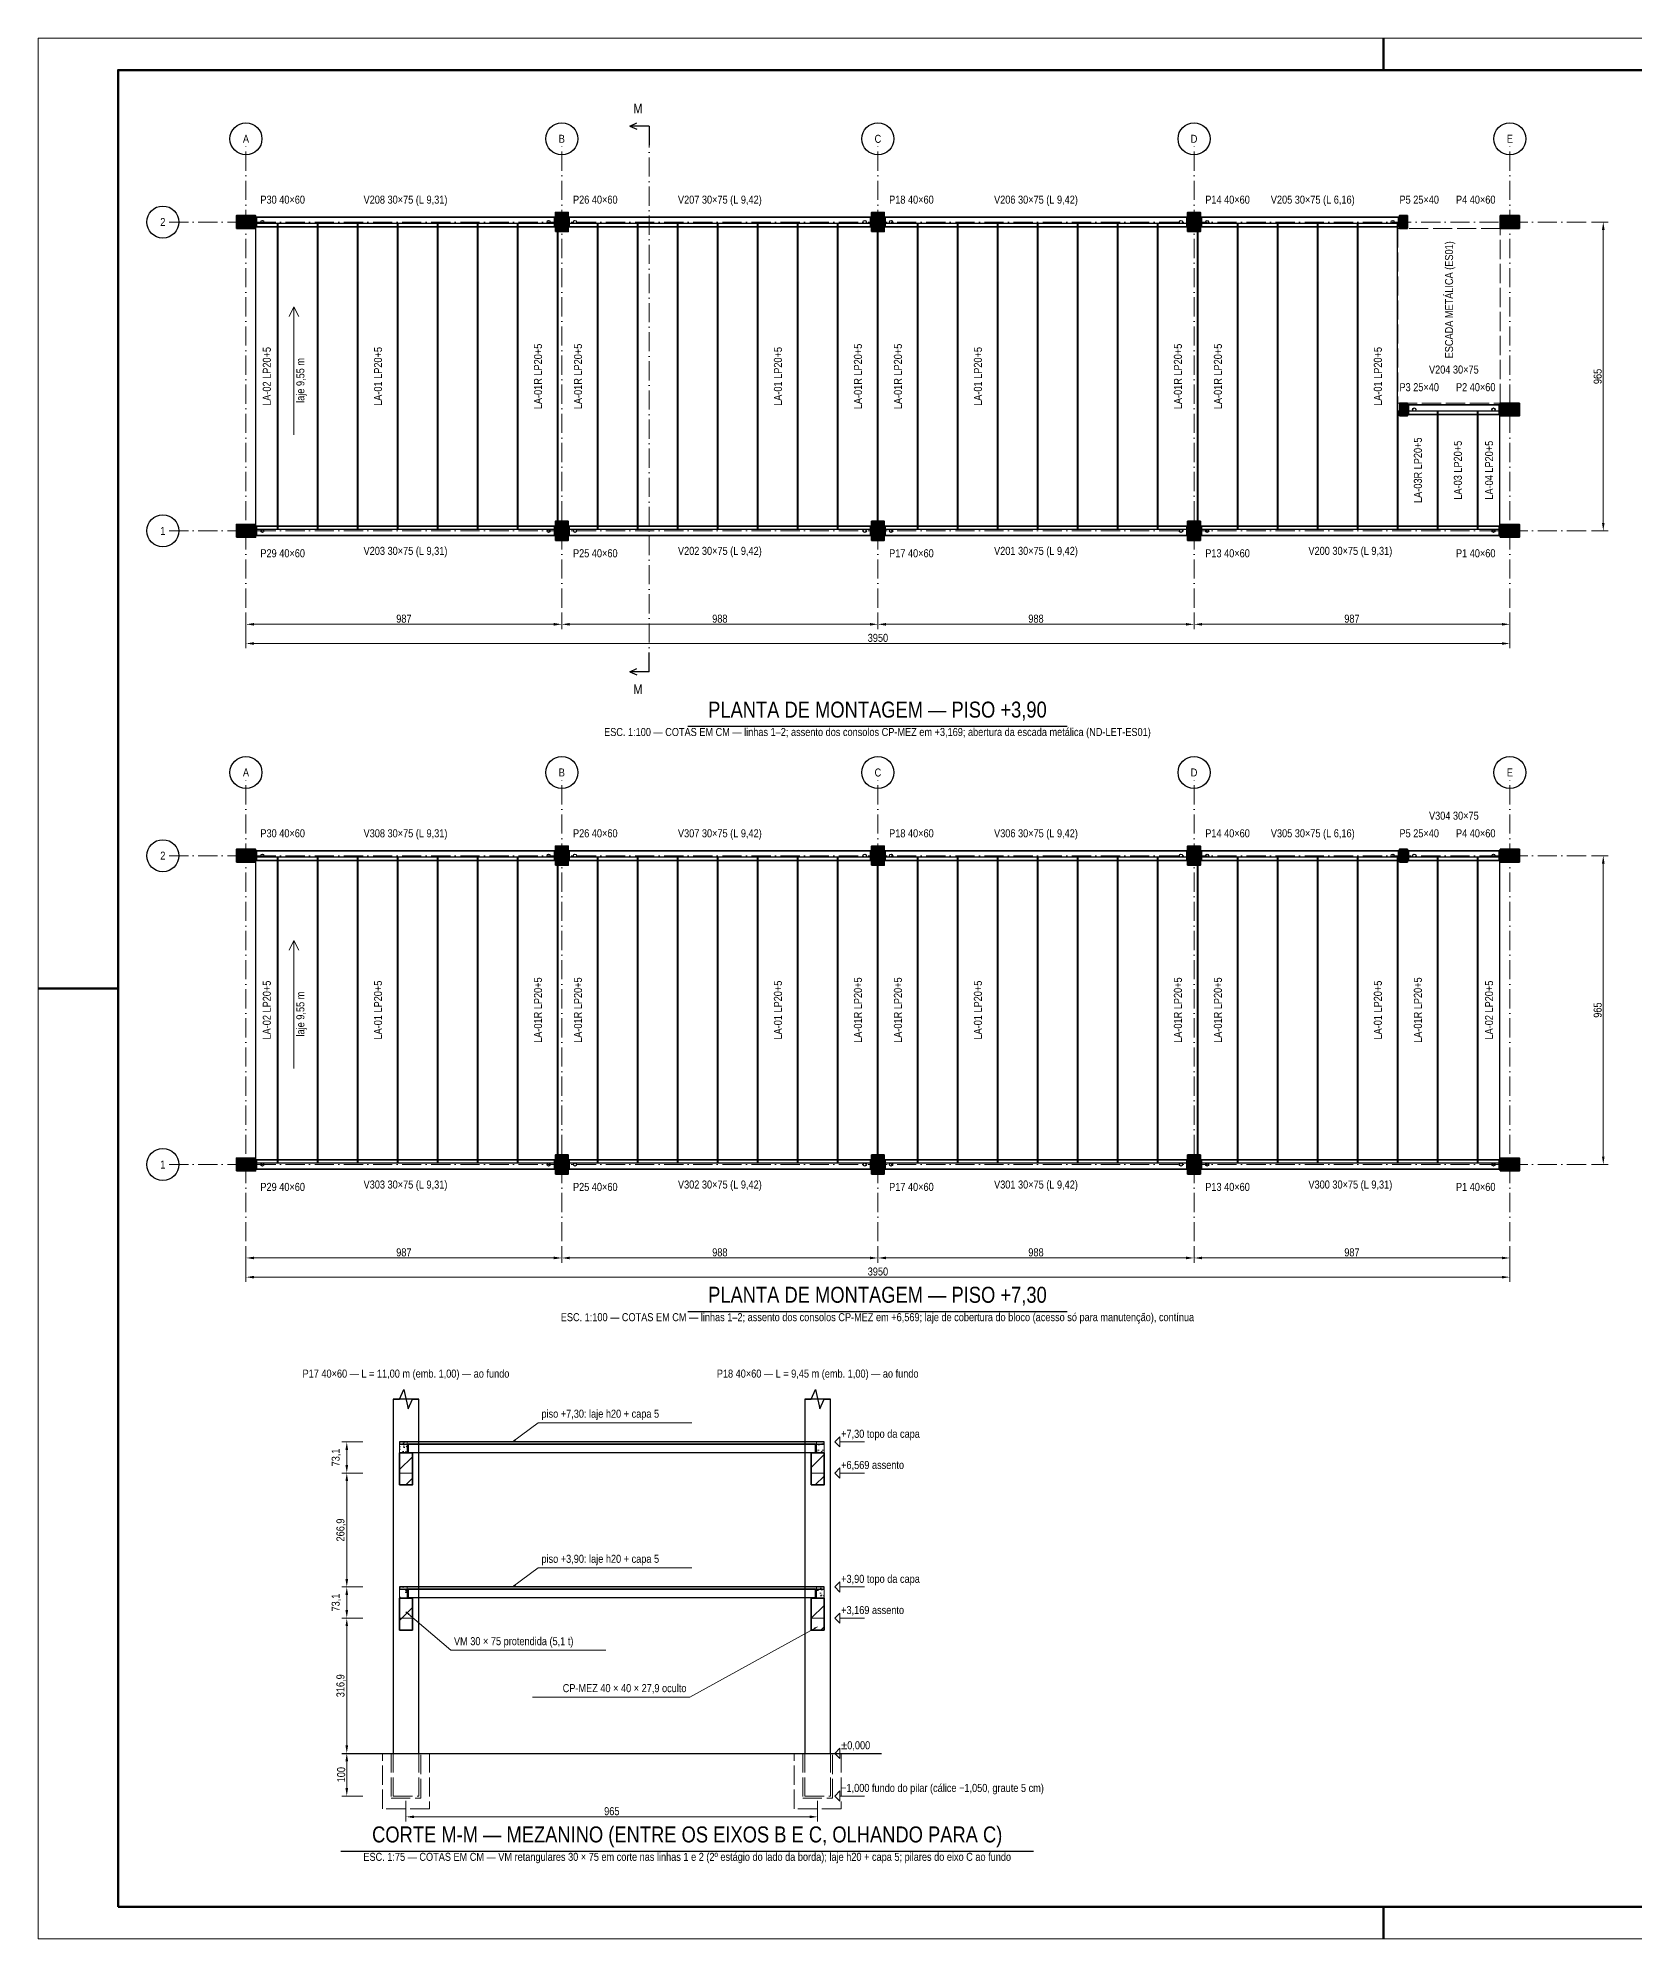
# Model space of a CAD drawing. Header units: millimetres. Extents: x 0 to 841, y 0 to 594.
# Drawn here: x 0 to 499, y 0 to 594 of the extents above; entities that cross this region are included whole.
import ezdxf
from ezdxf.enums import TextEntityAlignment as Align

# ---------------------------------------------------------------- set-up
doc = ezdxf.new("R2010")
doc.units = ezdxf.units.MM
doc.header["$LTSCALE"] = 0.5
doc.linetypes.add('ACAD_ISO02W100', pattern=[15, 12, -3])
doc.linetypes.add('ACAD_ISO10W100', pattern=[18, 12, -3, 0, -3])
for name, color, linetype, lineweight in [('CARIMBO_FINO', 8, 'Continuous', 18), ('CHAMADA', 7, 'Continuous', 13), ('CORTADO', 7, 'Continuous', 35), ('EIXO', 8, 'ACAD_ISO10W100', 13), ('HACHURA', 8, 'Continuous', 9), ('INDICACAO', 7, 'Continuous', 25), ('MOLDURA', 7, 'Continuous', 50), ('OCULTA', 8, 'ACAD_ISO02W100', 18), ('TERRENO', 34, 'Continuous', 25), ('TEXTO', 7, 'Continuous', 18), ('TITULO', 7, 'Continuous', 25), ('VISTA', 7, 'Continuous', 25)]:
    doc.layers.add(name, color=color, linetype=linetype, lineweight=lineweight)
doc.layers.add('COTA', color=32, linetype='Continuous', lineweight=13, true_color=0x954a00)
doc.styles.add('ND', font='DejaVuSansCondensed.ttf')
doc.dimstyles.new('ND', dxfattribs={"dimtxt": 2.5, "dimasz": 2.5, "dimexe": 1.5, "dimexo": 1.5, "dimgap": 0.5, "dimtad": 1, "dimdec": 0, "dimtxsty": 'ND', "dimcen": 2.5, "dimclrd": 256, "dimclre": 256, "dimclrt": 256, "dimazin": 3, "dimtfac": 1, "dimtmove": 0, "dimatfit": 3, "dimlwd": 18, "dimlwe": 18})

msp = doc.modelspace()

# ---------------------------------------------------------------- hatches: boundary and pattern name
at = {"layer": 'CORTADO'}
h = msp.add_hatch(color=256, dxfattribs=at)
h.dxf.hatch_style = 1
h.paths.add_polyline_path([(62, 534.5), (68, 534.5), (68, 538.5), (62, 538.5)])
h = msp.add_hatch(color=256, dxfattribs=at)
h.dxf.hatch_style = 1
h.paths.add_polyline_path([(161.7, 533.5), (165.7, 533.5), (165.7, 539.5), (161.7, 539.5)])
h = msp.add_hatch(color=256, dxfattribs=at)
h.dxf.hatch_style = 1
h.paths.add_polyline_path([(260.5, 533.5), (264.5, 533.5), (264.5, 539.5), (260.5, 539.5)])
h = msp.add_hatch(color=256, dxfattribs=at)
h.dxf.hatch_style = 1
h.paths.add_polyline_path([(359.3, 533.5), (363.3, 533.5), (363.3, 539.5), (359.3, 539.5)])
h = msp.add_hatch(color=256, dxfattribs=at)
h.dxf.hatch_style = 1
h.paths.add_polyline_path([(425.5, 534.5), (428, 534.5), (428, 538.5), (425.5, 538.5)])
h = msp.add_hatch(color=256, dxfattribs=at)
h.dxf.hatch_style = 1
h.paths.add_polyline_path([(457, 534.5), (463, 534.5), (463, 538.5), (457, 538.5)])
h = msp.add_hatch(color=256, dxfattribs=at)
h.dxf.hatch_style = 1
h.paths.add_polyline_path([(425.5, 475.9), (428, 475.9), (428, 479.9), (425.5, 479.9)])
h = msp.add_hatch(color=256, dxfattribs=at)
h.dxf.hatch_style = 1
h.paths.add_polyline_path([(457, 475.9), (463, 475.9), (463, 479.9), (457, 479.9)])
h = msp.add_hatch(color=256, dxfattribs=at)
h.dxf.hatch_style = 1
h.paths.add_polyline_path([(62, 438), (68, 438), (68, 442), (62, 442)])
h = msp.add_hatch(color=256, dxfattribs=at)
h.dxf.hatch_style = 1
h.paths.add_polyline_path([(161.7, 437), (165.7, 437), (165.7, 443), (161.7, 443)])
h = msp.add_hatch(color=256, dxfattribs=at)
h.dxf.hatch_style = 1
h.paths.add_polyline_path([(260.5, 437), (264.5, 437), (264.5, 443), (260.5, 443)])
h = msp.add_hatch(color=256, dxfattribs=at)
h.dxf.hatch_style = 1
h.paths.add_polyline_path([(359.3, 437), (363.3, 437), (363.3, 443), (359.3, 443)])
h = msp.add_hatch(color=256, dxfattribs=at)
h.dxf.hatch_style = 1
h.paths.add_polyline_path([(457, 438), (463, 438), (463, 442), (457, 442)])
h = msp.add_hatch(color=256, dxfattribs=at)
h.dxf.hatch_style = 1
h.paths.add_polyline_path([(62, 336.5), (68, 336.5), (68, 340.5), (62, 340.5)])
h = msp.add_hatch(color=256, dxfattribs=at)
h.dxf.hatch_style = 1
h.paths.add_polyline_path([(161.7, 335.5), (165.7, 335.5), (165.7, 341.5), (161.7, 341.5)])
h = msp.add_hatch(color=256, dxfattribs=at)
h.dxf.hatch_style = 1
h.paths.add_polyline_path([(260.5, 335.5), (264.5, 335.5), (264.5, 341.5), (260.5, 341.5)])
h = msp.add_hatch(color=256, dxfattribs=at)
h.dxf.hatch_style = 1
h.paths.add_polyline_path([(359.3, 335.5), (363.3, 335.5), (363.3, 341.5), (359.3, 341.5)])
h = msp.add_hatch(color=256, dxfattribs=at)
h.dxf.hatch_style = 1
h.paths.add_polyline_path([(425.5, 336.5), (428, 336.5), (428, 340.5), (425.5, 340.5)])
h = msp.add_hatch(color=256, dxfattribs=at)
h.dxf.hatch_style = 1
h.paths.add_polyline_path([(457, 336.5), (463, 336.5), (463, 340.5), (457, 340.5)])
h = msp.add_hatch(color=256, dxfattribs=at)
h.dxf.hatch_style = 1
h.paths.add_polyline_path([(62, 240), (68, 240), (68, 244), (62, 244)])
h = msp.add_hatch(color=256, dxfattribs=at)
h.dxf.hatch_style = 1
h.paths.add_polyline_path([(161.7, 239), (165.7, 239), (165.7, 245), (161.7, 245)])
h = msp.add_hatch(color=256, dxfattribs=at)
h.dxf.hatch_style = 1
h.paths.add_polyline_path([(260.5, 239), (264.5, 239), (264.5, 245), (260.5, 245)])
h = msp.add_hatch(color=256, dxfattribs=at)
h.dxf.hatch_style = 1
h.paths.add_polyline_path([(359.3, 239), (363.3, 239), (363.3, 245), (359.3, 245)])
h = msp.add_hatch(color=256, dxfattribs=at)
h.dxf.hatch_style = 1
h.paths.add_polyline_path([(457, 240), (463, 240), (463, 244), (457, 244)])
h = msp.add_hatch(dxfattribs=at)
h.set_pattern_fill('ANSI31', color=256, scale=1.5)
h.paths.add_polyline_path([(113, 141.867), (117, 141.867), (117, 151.867), (113, 151.867)])
h = msp.add_hatch(dxfattribs=at)
h.set_pattern_fill('ANSI31', color=256, scale=1.5)
h.paths.add_polyline_path([(241.667, 141.867), (245.667, 141.867), (245.667, 151.867), (241.667, 151.867)])
h = msp.add_hatch(dxfattribs=at)
h.set_pattern_fill('ANSI31', color=256, scale=1.5)
h.paths.add_polyline_path([(113, 96.533), (117, 96.533), (117, 106.533), (113, 106.533)])
h = msp.add_hatch(dxfattribs=at)
h.set_pattern_fill('ANSI31', color=256, scale=1.5)
h.paths.add_polyline_path([(241.667, 96.533), (245.667, 96.533), (245.667, 106.533), (241.667, 106.533)])
at = {"layer": 'HACHURA'}
h = msp.add_hatch(dxfattribs=at)
h.set_pattern_fill('AR-CONC', color=256, scale=0.02)
h.paths.add_polyline_path([(113, 151.867), (115.4, 151.867), (115.4, 155.333), (113, 155.333)])
h = msp.add_hatch(dxfattribs=at)
h.set_pattern_fill('AR-CONC', color=256, scale=0.02)
h.paths.add_polyline_path([(113, 154.667), (245.667, 154.667), (245.667, 155.333), (113, 155.333)])
h = msp.add_hatch(dxfattribs=at)
h.set_pattern_fill('AR-CONC', color=256, scale=0.02)
h.paths.add_polyline_path([(245.667, 151.867), (243.267, 151.867), (243.267, 155.333), (245.667, 155.333)])
h = msp.add_hatch(dxfattribs=at)
h.set_pattern_fill('AR-CONC', color=256, scale=0.02)
h.paths.add_polyline_path([(113, 106.533), (115.4, 106.533), (115.4, 110), (113, 110)])
h = msp.add_hatch(dxfattribs=at)
h.set_pattern_fill('AR-CONC', color=256, scale=0.02)
h.paths.add_polyline_path([(113, 109.333), (245.667, 109.333), (245.667, 110), (113, 110)])
h = msp.add_hatch(dxfattribs=at)
h.set_pattern_fill('AR-CONC', color=256, scale=0.02)
h.paths.add_polyline_path([(245.667, 106.533), (243.267, 106.533), (243.267, 110), (245.667, 110)])

# ---------------------------------------------------------------- linework, layer by layer
at = {"layer": 'CARIMBO_FINO'}
msp.add_lwpolyline([(0, 0), (841, 0), (841, 594), (0, 594)], close=True, dxfattribs=at)
at = {"layer": 'CHAMADA'}
for points in [[(148.333, 155.333), (156.333, 161.333), (204.383, 161.333)], [(148.333, 110), (156.333, 116), (204.383, 116)], [(115, 102.253), (129, 90.253), (177.45, 90.253)], [(243.667, 97.587), (203.667, 75.587), (154.555, 75.587)]]:
    msp.add_lwpolyline(points, dxfattribs=at)
for points in [[(148.333, 155.333), (149.473, 155.813), (149.113, 156.293)], [(148.333, 110), (149.473, 110.48), (149.113, 110.96)], [(115, 102.253), (115.716, 101.245), (116.106, 101.7)], [(243.667, 97.587), (242.471, 97.271), (242.76, 96.745)]]:
    msp.add_solid(points, dxfattribs=at)
at = {"layer": 'CORTADO'}
for points in [[(62, 534.5), (68, 534.5), (68, 538.5), (62, 538.5)], [(68.3, 535), (161.4, 535), (161.4, 538), (68.3, 538)], [(161.7, 533.5), (165.7, 533.5), (165.7, 539.5), (161.7, 539.5)], [(166, 535), (260.2, 535), (260.2, 538), (166, 538)], [(260.5, 533.5), (264.5, 533.5), (264.5, 539.5), (260.5, 539.5)], [(264.8, 535), (359, 535), (359, 538), (264.8, 538)], [(359.3, 533.5), (363.3, 533.5), (363.3, 539.5), (359.3, 539.5)], [(363.6, 535), (425.2, 535), (425.2, 538), (363.6, 538)], [(425.5, 534.5), (428, 534.5), (428, 538.5), (425.5, 538.5)], [(457, 534.5), (463, 534.5), (463, 538.5), (457, 538.5)], [(425.5, 475.9), (428, 475.9), (428, 479.9), (425.5, 479.9)], [(428.3, 476.4), (456.7, 476.4), (456.7, 479.4), (428.3, 479.4)], [(457, 475.9), (463, 475.9), (463, 479.9), (457, 479.9)], [(62, 438), (68, 438), (68, 442), (62, 442)], [(68.3, 438.5), (161.4, 438.5), (161.4, 441.5), (68.3, 441.5)], [(161.7, 437), (165.7, 437), (165.7, 443), (161.7, 443)], [(166, 438.5), (260.2, 438.5), (260.2, 441.5), (166, 441.5)], [(260.5, 437), (264.5, 437), (264.5, 443), (260.5, 443)], [(264.8, 438.5), (359, 438.5), (359, 441.5), (264.8, 441.5)], [(359.3, 437), (363.3, 437), (363.3, 443), (359.3, 443)], [(363.6, 438.5), (456.7, 438.5), (456.7, 441.5), (363.6, 441.5)], [(457, 438), (463, 438), (463, 442), (457, 442)], [(62, 336.5), (68, 336.5), (68, 340.5), (62, 340.5)], [(68.3, 337), (161.4, 337), (161.4, 340), (68.3, 340)], [(161.7, 335.5), (165.7, 335.5), (165.7, 341.5), (161.7, 341.5)], [(166, 337), (260.2, 337), (260.2, 340), (166, 340)], [(260.5, 335.5), (264.5, 335.5), (264.5, 341.5), (260.5, 341.5)], [(264.8, 337), (359, 337), (359, 340), (264.8, 340)], [(359.3, 335.5), (363.3, 335.5), (363.3, 341.5), (359.3, 341.5)], [(363.6, 337), (425.2, 337), (425.2, 340), (363.6, 340)], [(425.5, 336.5), (428, 336.5), (428, 340.5), (425.5, 340.5)], [(428.3, 337), (456.7, 337), (456.7, 340), (428.3, 340)], [(457, 336.5), (463, 336.5), (463, 340.5), (457, 340.5)], [(62, 240), (68, 240), (68, 244), (62, 244)], [(161.7, 239), (165.7, 239), (165.7, 245), (161.7, 245)], [(260.5, 239), (264.5, 239), (264.5, 245), (260.5, 245)], [(359.3, 239), (363.3, 239), (363.3, 245), (359.3, 245)], [(457, 240), (463, 240), (463, 244), (457, 244)], [(68.3, 240.5), (161.4, 240.5), (161.4, 243.5), (68.3, 243.5)], [(166, 240.5), (260.2, 240.5), (260.2, 243.5), (166, 243.5)], [(264.8, 240.5), (359, 240.5), (359, 243.5), (264.8, 243.5)], [(363.6, 240.5), (456.7, 240.5), (456.7, 243.5), (363.6, 243.5)], [(113, 141.867), (117, 141.867), (117, 151.867), (113, 151.867)], [(241.667, 141.867), (245.667, 141.867), (245.667, 151.867), (241.667, 151.867)], [(113, 96.533), (117, 96.533), (117, 106.533), (113, 106.533)], [(241.667, 96.533), (245.667, 96.533), (245.667, 106.533), (241.667, 106.533)]]:
    msp.add_lwpolyline(points, close=True, dxfattribs=at)
at = {"layer": 'COTA'}
for p, q in [((250.6, 155.333), (258.333, 155.333)), ((250.6, 145.587), (258.333, 145.587)), ((250.6, 110), (258.333, 110)), ((250.6, 100.253), (258.333, 100.253)), ((250.6, 58), (258.333, 58)), ((250.6, 44.667), (258.333, 44.667))]:
    msp.add_line(p, q, dxfattribs=at)
for points in [[(80, 470), (80, 510), (78.5, 507), (80, 510), (81.5, 507)], [(80, 272), (80, 312), (78.5, 309), (80, 312), (81.5, 309)], [(249, 155.333), (250.6, 156.933), (250.6, 153.733), (249, 155.333)], [(249, 145.587), (250.6, 147.187), (250.6, 143.987), (249, 145.587)], [(249, 110), (250.6, 111.6), (250.6, 108.4), (249, 110)], [(249, 100.253), (250.6, 101.853), (250.6, 98.653), (249, 100.253)], [(249, 58), (250.6, 59.6), (250.6, 56.4), (249, 58)], [(249, 44.667), (250.6, 46.267), (250.6, 43.067), (249, 44.667)]]:
    msp.add_lwpolyline(points, dxfattribs=at)
at = {"layer": 'EIXO'}
for p, q in [((191, 396), (191, 566.5)), ((65, 416), (65, 560.5)), ((163.7, 416), (163.7, 560.5)), ((262.5, 416), (262.5, 560.5)), ((361.3, 416), (361.3, 560.5)), ((460, 416), (460, 560.5)), ((41, 536.5), (484, 536.5)), ((41, 440), (484, 440)), ((65, 218), (65, 362.5)), ((163.7, 218), (163.7, 362.5)), ((262.5, 218), (262.5, 362.5)), ((361.3, 218), (361.3, 362.5)), ((460, 218), (460, 362.5)), ((41, 338.5), (484, 338.5)), ((41, 242), (484, 242))]:
    msp.add_line(p, q, dxfattribs=at)
at = {"layer": 'INDICACAO'}
for p, q in [((185, 566.5), (187.2, 567.5)), ((191, 566.5), (185, 566.5)), ((185, 566.5), (187.2, 565.5)), ((191, 566.5), (191, 560.5)), ((191, 396), (191, 402)), ((185, 396), (187.2, 397)), ((191, 396), (185, 396)), ((185, 396), (187.2, 395))]:
    msp.add_line(p, q, dxfattribs=at)
at = {"layer": 'MOLDURA'}
for p, q in [((420.5, 584), (420.5, 594)), ((0, 297), (25, 297)), ((420.5, 0), (420.5, 10))]:
    msp.add_line(p, q, dxfattribs=at)
msp.add_lwpolyline([(25, 10), (831, 10), (831, 584), (25, 584)], close=True, dxfattribs=at)
at = {"layer": 'OCULTA'}
for p, q in [((111, 58), (111, 44.667)), ((119, 58), (119, 44.667)), ((239.667, 58), (239.667, 44.667)), ((247.667, 58), (247.667, 44.667)), ((111, 44.667), (119, 44.667)), ((239.667, 44.667), (247.667, 44.667))]:
    msp.add_line(p, q, dxfattribs=at)
for points in [[(425, 479.9), (457, 479.9), (457, 534.5), (425, 534.5)], [(113, 151.867), (115.4, 151.867), (115.4, 155.333), (113, 155.333)], [(245.667, 151.867), (243.267, 151.867), (243.267, 155.333), (245.667, 155.333)], [(113, 141.867), (117, 141.867), (117, 145.587), (113, 145.587)], [(241.667, 141.867), (245.667, 141.867), (245.667, 145.587), (241.667, 145.587)], [(113, 106.533), (115.4, 106.533), (115.4, 110), (113, 110)], [(245.667, 106.533), (243.267, 106.533), (243.267, 110), (245.667, 110)], [(113, 96.533), (117, 96.533), (117, 100.253), (113, 100.253)], [(241.667, 96.533), (245.667, 96.533), (245.667, 100.253), (241.667, 100.253)], [(107.667, 58), (110.333, 58), (110.333, 44), (119.667, 44), (119.667, 58), (122.333, 58), (122.333, 40.667), (107.667, 40.667)], [(236.333, 58), (239, 58), (239, 44), (248.333, 44), (248.333, 58), (251, 58), (251, 40.667), (236.333, 40.667)]]:
    msp.add_lwpolyline(points, close=True, dxfattribs=at)
at = {"layer": 'TERRENO'}
msp.add_line((95, 58), (263.667, 58), dxfattribs=at)
at = {"layer": 'TITULO'}
for p, q in [((203.048, 378.944), (321.652, 378.944)), ((203.048, 196.1), (321.652, 196.1)), ((94.618, 27.467), (311.176, 27.467))]:
    msp.add_line(p, q, dxfattribs=at)
at = {"layer": 'VISTA'}
for points in [[(68, 440.5), (74.9, 440.5), (74.9, 536), (68, 536)], [(75, 440.5), (87.4, 440.5), (87.4, 536), (75, 536)], [(87.5, 440.5), (99.9, 440.5), (99.9, 536), (87.5, 536)], [(100, 440.5), (112.4, 440.5), (112.4, 536), (100, 536)], [(112.5, 440.5), (124.9, 440.5), (124.9, 536), (112.5, 536)], [(125, 440.5), (137.4, 440.5), (137.4, 536), (125, 536)], [(137.5, 440.5), (149.9, 440.5), (149.9, 536), (137.5, 536)], [(150, 440.5), (162.4, 440.5), (162.4, 536), (150, 536)], [(162.5, 440.5), (174.9, 440.5), (174.9, 536), (162.5, 536)], [(175, 440.5), (187.4, 440.5), (187.4, 536), (175, 536)], [(187.5, 440.5), (199.9, 440.5), (199.9, 536), (187.5, 536)], [(200, 440.5), (212.4, 440.5), (212.4, 536), (200, 536)], [(212.5, 440.5), (224.9, 440.5), (224.9, 536), (212.5, 536)], [(225, 440.5), (237.4, 440.5), (237.4, 536), (225, 536)], [(237.5, 440.5), (249.9, 440.5), (249.9, 536), (237.5, 536)], [(250, 440.5), (262.4, 440.5), (262.4, 536), (250, 536)], [(262.5, 440.5), (274.9, 440.5), (274.9, 536), (262.5, 536)], [(275, 440.5), (287.4, 440.5), (287.4, 536), (275, 536)], [(287.5, 440.5), (299.9, 440.5), (299.9, 536), (287.5, 536)], [(300, 440.5), (312.4, 440.5), (312.4, 536), (300, 536)], [(312.5, 440.5), (324.9, 440.5), (324.9, 536), (312.5, 536)], [(325, 440.5), (337.4, 440.5), (337.4, 536), (325, 536)], [(337.5, 440.5), (349.9, 440.5), (349.9, 536), (337.5, 536)], [(350, 440.5), (362.4, 440.5), (362.4, 536), (350, 536)], [(362.5, 440.5), (374.9, 440.5), (374.9, 536), (362.5, 536)], [(375, 440.5), (387.4, 440.5), (387.4, 536), (375, 536)], [(387.5, 440.5), (399.9, 440.5), (399.9, 536), (387.5, 536)], [(400, 440.5), (412.4, 440.5), (412.4, 536), (400, 536)], [(412.5, 440.5), (424.9, 440.5), (424.9, 536), (412.5, 536)], [(425, 440.5), (437.4, 440.5), (437.4, 477.4), (425, 477.4)], [(437.5, 440.5), (449.9, 440.5), (449.9, 477.4), (437.5, 477.4)], [(450, 440.5), (456.9, 440.5), (456.9, 477.4), (450, 477.4)], [(68, 242.5), (74.9, 242.5), (74.9, 338), (68, 338)], [(75, 242.5), (87.4, 242.5), (87.4, 338), (75, 338)], [(87.5, 242.5), (99.9, 242.5), (99.9, 338), (87.5, 338)], [(100, 242.5), (112.4, 242.5), (112.4, 338), (100, 338)], [(112.5, 242.5), (124.9, 242.5), (124.9, 338), (112.5, 338)], [(125, 242.5), (137.4, 242.5), (137.4, 338), (125, 338)], [(137.5, 242.5), (149.9, 242.5), (149.9, 338), (137.5, 338)], [(150, 242.5), (162.4, 242.5), (162.4, 338), (150, 338)], [(162.5, 242.5), (174.9, 242.5), (174.9, 338), (162.5, 338)], [(175, 242.5), (187.4, 242.5), (187.4, 338), (175, 338)], [(187.5, 242.5), (199.9, 242.5), (199.9, 338), (187.5, 338)], [(200, 242.5), (212.4, 242.5), (212.4, 338), (200, 338)], [(212.5, 242.5), (224.9, 242.5), (224.9, 338), (212.5, 338)], [(225, 242.5), (237.4, 242.5), (237.4, 338), (225, 338)], [(237.5, 242.5), (249.9, 242.5), (249.9, 338), (237.5, 338)], [(250, 242.5), (262.4, 242.5), (262.4, 338), (250, 338)], [(262.5, 242.5), (274.9, 242.5), (274.9, 338), (262.5, 338)], [(275, 242.5), (287.4, 242.5), (287.4, 338), (275, 338)], [(287.5, 242.5), (299.9, 242.5), (299.9, 338), (287.5, 338)], [(300, 242.5), (312.4, 242.5), (312.4, 338), (300, 338)], [(312.5, 242.5), (324.9, 242.5), (324.9, 338), (312.5, 338)], [(325, 242.5), (337.4, 242.5), (337.4, 338), (325, 338)], [(337.5, 242.5), (349.9, 242.5), (349.9, 338), (337.5, 338)], [(350, 242.5), (362.4, 242.5), (362.4, 338), (350, 338)], [(362.5, 242.5), (374.9, 242.5), (374.9, 338), (362.5, 338)], [(375, 242.5), (387.4, 242.5), (387.4, 338), (375, 338)], [(387.5, 242.5), (399.9, 242.5), (399.9, 338), (387.5, 338)], [(400, 242.5), (412.4, 242.5), (412.4, 338), (400, 338)], [(412.5, 242.5), (424.9, 242.5), (424.9, 338), (412.5, 338)], [(425, 242.5), (437.4, 242.5), (437.4, 338), (425, 338)], [(437.5, 242.5), (449.9, 242.5), (449.9, 338), (437.5, 338)], [(450, 242.5), (456.9, 242.5), (456.9, 338), (450, 338)], [(111, 58), (119, 58), (119, 168.667), (111, 168.667)], [(239.667, 58), (247.667, 58), (247.667, 168.667), (239.667, 168.667)], [(113, 154.667), (245.667, 154.667), (245.667, 155.333), (113, 155.333)], [(115.667, 152), (243, 152), (243, 154.667), (115.667, 154.667)], [(113, 109.333), (245.667, 109.333), (245.667, 110), (113, 110)], [(115.667, 106.667), (243, 106.667), (243, 109.333), (115.667, 109.333)]]:
    msp.add_lwpolyline(points, close=True, dxfattribs=at)
for points in [[(111, 168.667), (113, 168.667), (114.3, 171.667), (115.7, 165.667), (117, 168.667), (119, 168.667)], [(239.667, 168.667), (241.667, 168.667), (242.967, 171.667), (244.367, 165.667), (245.667, 168.667), (247.667, 168.667)]]:
    msp.add_lwpolyline(points, dxfattribs=at)
for centre, radius in [((65, 562.5), 5), ((163.7, 562.5), 5), ((262.5, 562.5), 5), ((361.3, 562.5), 5), ((460, 562.5), 5), ((39, 536.5), 5), ((70.11, 536.5), 0.5), ((159.59, 536.5), 0.5), ((167.81, 536.5), 0.5), ((258.39, 536.5), 0.5), ((266.61, 536.5), 0.5), ((357.19, 536.5), 0.5), ((365.41, 536.5), 0.5), ((423.39, 536.5), 0.5), ((430.11, 477.9), 0.5), ((454.89, 477.9), 0.5), ((39, 440), 5), ((70.11, 440), 0.5), ((159.59, 440), 0.5), ((167.81, 440), 0.5), ((258.39, 440), 0.5), ((266.61, 440), 0.5), ((357.19, 440), 0.5), ((365.41, 440), 0.5), ((454.89, 440), 0.5), ((65, 364.5), 5), ((163.7, 364.5), 5), ((262.5, 364.5), 5), ((361.3, 364.5), 5), ((460, 364.5), 5), ((39, 338.5), 5), ((70.11, 338.5), 0.5), ((159.59, 338.5), 0.5), ((167.81, 338.5), 0.5), ((258.39, 338.5), 0.5), ((266.61, 338.5), 0.5), ((357.19, 338.5), 0.5), ((365.41, 338.5), 0.5), ((423.39, 338.5), 0.5), ((430.11, 338.5), 0.5), ((454.89, 338.5), 0.5), ((39, 242), 5), ((70.11, 242), 0.5), ((159.59, 242), 0.5), ((167.81, 242), 0.5), ((258.39, 242), 0.5), ((266.61, 242), 0.5), ((357.19, 242), 0.5), ((365.41, 242), 0.5), ((454.89, 242), 0.5)]:
    msp.add_circle(centre, radius, dxfattribs=at)

# ---------------------------------------------------------------- texts
at = {"layer": 'COTA', "style": 'ND'}
for s, p in [('+7,30 topo da capa', (251, 155.867)), ('+6,569 assento', (251, 146.12)), ('+3,90 topo da capa', (251, 110.533)), ('+3,169 assento', (251, 100.787)), ('±0,000', (251, 58.533)), ('−1,000 fundo do pilar (cálice −1,050, graute 5 cm)', (251, 45.2))]:
    msp.add_text(s, height=2.5, dxfattribs=at).set_placement(p, align=Align.BOTTOM_LEFT)
at = {"layer": 'TEXTO', "style": 'ND'}
for s, p in [('A', (65, 562.5)), ('B', (163.7, 562.5)), ('C', (262.5, 562.5)), ('D', (361.3, 562.5)), ('E', (460, 562.5)), ('2', (39, 536.5)), ('1', (39, 440)), ('A', (65, 364.5)), ('B', (163.7, 364.5)), ('C', (262.5, 364.5)), ('D', (361.3, 364.5)), ('E', (460, 364.5)), ('2', (39, 338.5)), ('1', (39, 242))]:
    msp.add_text(s, height=2.5, dxfattribs=at).set_placement(p, align=Align.MIDDLE_CENTER)
for s, p in [('P30 40×60', (69.5, 543.5)), ('P26 40×60', (167.2, 543.5)), ('P18 40×60', (266, 543.5)), ('P14 40×60', (364.8, 543.5)), ('P5 25×40', (425.5, 543.5)), ('P3 25×40', (425.5, 484.9)), ('P29 40×60', (69.5, 433)), ('P25 40×60', (167.2, 433)), ('P17 40×60', (266, 433)), ('P13 40×60', (364.8, 433)), ('P30 40×60', (69.5, 345.5)), ('P26 40×60', (167.2, 345.5)), ('P18 40×60', (266, 345.5)), ('P14 40×60', (364.8, 345.5)), ('P5 25×40', (425.5, 345.5)), ('P29 40×60', (69.5, 235)), ('P25 40×60', (167.2, 235)), ('P17 40×60', (266, 235)), ('P13 40×60', (364.8, 235))]:
    msp.add_text(s, height=2.5, dxfattribs=at).set_placement(p, align=Align.MIDDLE_LEFT)
for s, p in [('V208 30×75 (L 9,31)', (114.85, 541.5)), ('V207 30×75 (L 9,42)', (213.1, 541.5)), ('V206 30×75 (L 9,42)', (311.9, 541.5)), ('V205 30×75 (L 6,16)', (398.4, 541.5)), ('V204 30×75', (442.5, 488.4)), ('ESC. 1:100 — COTAS EM CM — linhas 1–2; assento dos consolos CP-MEZ em +3,169; abertura da escada metálica (ND-LET-ES01)', (262.35, 375.144)), ('V304 30×75', (442.5, 349)), ('V308 30×75 (L 9,31)', (114.85, 343.5)), ('V307 30×75 (L 9,42)', (213.1, 343.5)), ('V306 30×75 (L 9,42)', (311.9, 343.5)), ('V305 30×75 (L 6,16)', (398.4, 343.5)), ('ESC. 1:100 — COTAS EM CM — linhas 1–2; assento dos consolos CP-MEZ em +6,569; laje de cobertura do bloco (acesso só para manutenção), contínua', (262.35, 192.3)), ('P17 40×60 — L = 11,00 m (emb. 1,00) — ao fundo', (115, 174.667)), ('P18 40×60 — L = 9,45 m (emb. 1,00) — ao fundo', (243.667, 174.667)), ('ESC. 1:75 — COTAS EM CM — VM retangulares 30 × 75 em corte nas linhas 1 e 2 (2º estágio do lado da borda); laje h20 + capa 5; pilares do eixo C ao fundo', (202.897, 23.667))]:
    msp.add_text(s, height=2.5, dxfattribs=at).set_placement(p, align=Align.BOTTOM_CENTER)
for s, p in [('P4 40×60', (455.5, 543.5)), ('P2 40×60', (455.5, 484.9)), ('P1 40×60', (455.5, 433)), ('P4 40×60', (455.5, 345.5)), ('P1 40×60', (455.5, 235))]:
    msp.add_text(s, height=2.5, dxfattribs=at).set_placement(p, align=Align.MIDDLE_RIGHT)
for s, p in [('ESCADA METÁLICA (ES01)', (441, 512.2)), ('LA-02 LP20+5', (71.5, 488.25)), ('LA-01 LP20+5', (106.25, 488.25)), ('LA-01R LP20+5', (156.25, 488.25)), ('LA-01R LP20+5', (168.75, 488.25)), ('LA-01 LP20+5', (231.25, 488.25)), ('LA-01R LP20+5', (256.25, 488.25)), ('LA-01R LP20+5', (268.75, 488.25)), ('LA-01 LP20+5', (293.75, 488.25)), ('LA-01R LP20+5', (356.25, 488.25)), ('LA-01R LP20+5', (368.75, 488.25)), ('LA-01 LP20+5', (418.75, 488.25)), ('LA-03R LP20+5', (431.25, 458.95)), ('LA-03 LP20+5', (443.75, 458.95)), ('LA-04 LP20+5', (453.5, 458.95)), ('LA-02 LP20+5', (71.5, 290.25)), ('LA-01 LP20+5', (106.25, 290.25)), ('LA-01R LP20+5', (156.25, 290.25)), ('LA-01R LP20+5', (168.75, 290.25)), ('LA-01 LP20+5', (231.25, 290.25)), ('LA-01R LP20+5', (256.25, 290.25)), ('LA-01R LP20+5', (268.75, 290.25)), ('LA-01 LP20+5', (293.75, 290.25)), ('LA-01R LP20+5', (356.25, 290.25)), ('LA-01R LP20+5', (368.75, 290.25)), ('LA-01 LP20+5', (418.75, 290.25)), ('LA-01R LP20+5', (431.25, 290.25)), ('LA-02 LP20+5', (453.5, 290.25))]:
    msp.add_text(s, height=2.5, rotation=90, dxfattribs=at).set_placement(p, align=Align.MIDDLE_CENTER)
for p in [(82, 480), (82, 282)]:
    msp.add_text('laje 9,55 m', height=2.5, rotation=90, dxfattribs=at).set_placement(p, align=Align.MIDDLE_LEFT)
for s, p in [('V203 30×75 (L 9,31)', (114.85, 435)), ('V202 30×75 (L 9,42)', (213.1, 435)), ('V201 30×75 (L 9,42)', (311.9, 435)), ('V200 30×75 (L 9,31)', (410.15, 435)), ('V303 30×75 (L 9,31)', (114.85, 237)), ('V302 30×75 (L 9,42)', (213.1, 237)), ('V301 30×75 (L 9,42)', (311.9, 237)), ('V300 30×75 (L 9,31)', (410.15, 237))]:
    msp.add_text(s, height=2.5, dxfattribs=at).set_placement(p, align=Align.TOP_CENTER)
for s, p in [('piso +7,30: laje h20 + capa 5', (157.333, 162.133)), ('piso +3,90: laje h20 + capa 5', (157.333, 116.8)), ('VM 30 × 75 protendida (5,1 t)', (130, 91.053))]:
    msp.add_text(s, height=2.5, dxfattribs=at).set_placement(p, align=Align.BOTTOM_LEFT)
msp.add_text('CP-MEZ 40 × 40 × 27,9 oculto', height=2.5, dxfattribs=at).set_placement((202.667, 76.387), align=Align.BOTTOM_RIGHT)
at = {"layer": 'TITULO', "style": 'ND'}
for p in [(187.5, 572), (187.5, 390.5)]:
    msp.add_text('M', height=3, dxfattribs=at).set_placement(p, align=Align.MIDDLE_CENTER)
for s, p in [('PLANTA DE MONTAGEM — PISO +3,90', (262.35, 380.144)), ('PLANTA DE MONTAGEM — PISO +7,30', (262.35, 197.3)), ('CORTE M-M — MEZANINO (ENTRE OS EIXOS B E C, OLHANDO PARA C)', (202.897, 28.667))]:
    msp.add_text(s, height=5, dxfattribs=at).set_placement(p, align=Align.BOTTOM_CENTER)

# ---------------------------------------------------------------- dimensions: what is measured, and where the dimension line sits
at = {"layer": 'COTA'}
for base, p1, p2, text, override in [((489.2, 440), (484, 440), (484, 536.5), '965', {"dimdec": 1, "dimlfac": 10, "dimzin": 8}), ((489.2, 242), (484, 242), (484, 338.5), '965', {"dimdec": 1, "dimlfac": 10, "dimzin": 8}), ((96.5, 145.587), (103, 145.587), (103, 155.333), '73,1', {"dimdec": 1, "dimlfac": 7.5, "dimzin": 8}), ((96.5, 110), (103, 110), (103, 145.587), '266,9', {"dimdec": 1, "dimlfac": 7.5, "dimzin": 8}), ((96.5, 100.253), (103, 100.253), (103, 110), '73,1', {"dimdec": 1, "dimlfac": 7.5, "dimzin": 8}), ((96.5, 58), (103, 58), (103, 100.253), '316,9', {"dimdec": 1, "dimlfac": 7.5, "dimzin": 8}), ((96.5, 44.667), (103, 44.667), (103, 58), '100', {"dimdec": 1, "dimlfac": 7.5, "dimzin": 8})]:
    msp.add_linear_dim(base=base, p1=p1, p2=p2, angle=90, text=text, dimstyle='ND', override=override, dxfattribs=at).render()
for base, p1, p2, text, override in [((65, 410.8), (65, 416), (163.7, 416), '987', {"dimdec": 1, "dimlfac": 10, "dimzin": 8}), ((163.7, 410.8), (163.7, 416), (262.5, 416), '988', {"dimdec": 1, "dimlfac": 10, "dimzin": 8}), ((262.5, 410.8), (262.5, 416), (361.3, 416), '988', {"dimdec": 1, "dimlfac": 10, "dimzin": 8}), ((361.3, 410.8), (361.3, 416), (460, 416), '987', {"dimdec": 1, "dimlfac": 10, "dimzin": 8}), ((65, 212.8), (65, 218), (163.7, 218), '987', {"dimdec": 1, "dimlfac": 10, "dimzin": 8}), ((163.7, 212.8), (163.7, 218), (262.5, 218), '988', {"dimdec": 1, "dimlfac": 10, "dimzin": 8}), ((262.5, 212.8), (262.5, 218), (361.3, 218), '988', {"dimdec": 1, "dimlfac": 10, "dimzin": 8}), ((361.3, 212.8), (361.3, 218), (460, 218), '987', {"dimdec": 1, "dimlfac": 10, "dimzin": 8}), ((115, 38.167), (115, 44.667), (243.667, 44.667), '965', {"dimdec": 1, "dimlfac": 7.5, "dimzin": 8})]:
    msp.add_linear_dim(base=base, p1=p1, p2=p2, text=text, dimstyle='ND', override=override, dxfattribs=at).render()
for base, p1, p2 in [((65, 404.8), (65, 416), (460, 416)), ((65, 206.8), (65, 218), (460, 218))]:
    msp.add_linear_dim(base=base, p1=p1, p2=p2, dimstyle='ND', override={"dimdec": 1, "dimlfac": 10, "dimzin": 8}, dxfattribs=at).render()

doc.saveas('drawing.dxf')
